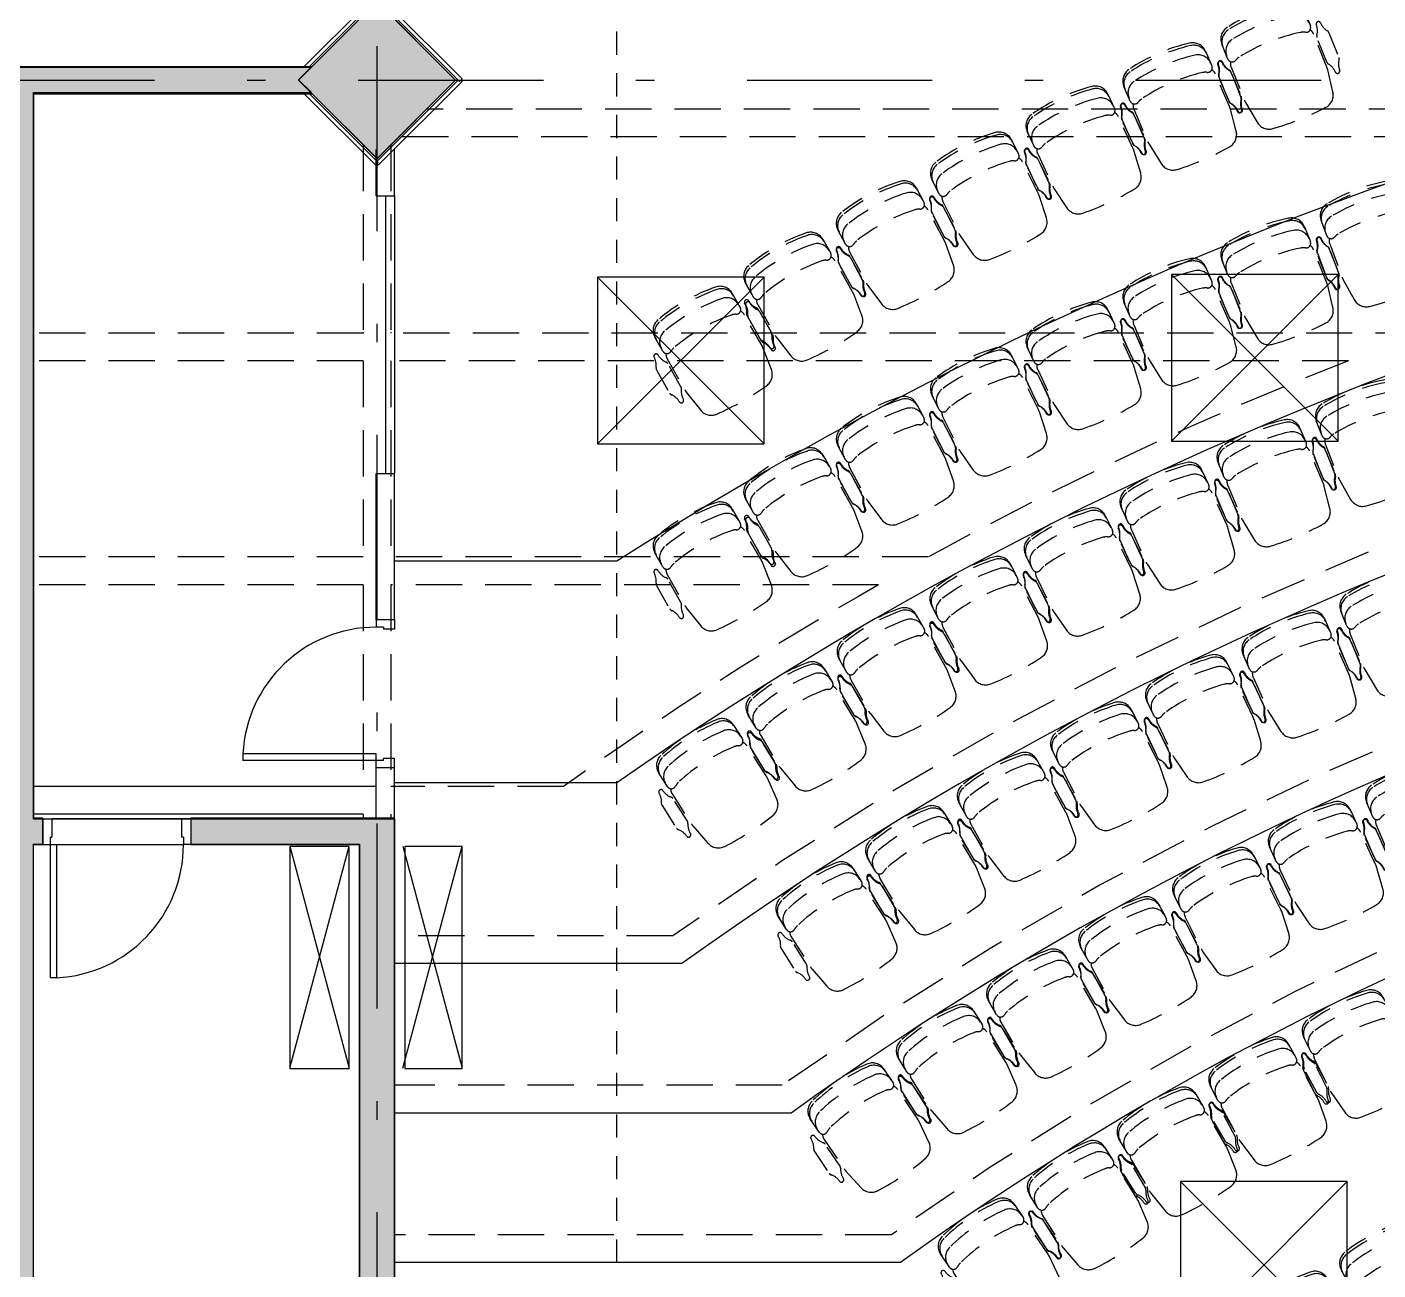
# Model space of a CAD drawing. Header units: millimetres. Extents: x 182 to 575, y -105 to 95.
# Drawn here: x 250.65 to 257.95, y -0.08 to 6.63 of the extents above; entities that cross this region are included whole.
import ezdxf

# ---------------------------------------------------------------- set-up
doc = ezdxf.new("R2010")
doc.units = ezdxf.units.MM
doc.header["$MEASUREMENT"] = 0
for name, pattern in [('DASHDOT', [1, 0.5, -0.25, 0, -0.25]), ('DASHED2', [0.375, 0.25, -0.125]), ('HIDDEN2', [0.1875, 0.125, -0.0625])]:
    doc.linetypes.add(name, pattern=pattern)
for name, color, linetype in [('base', 253, 'Continuous'), ('BR_EST', 2, 'Continuous'), ('construir', 10, 'Continuous'), ('DEMOLIR', 10, 'HIDDEN2'), ('EIXOS', 31, 'DASHDOT'), ('L_DECA', 7, 'Continuous')]:
    doc.layers.add(name, color=color, linetype=linetype)

# ---------------------------------------------------------------- blocks, each defined once
blk = doc.blocks.new('A$C2006581A')
at = {"layer": 'L_DECA', "color": 1}
for p, q in [((0, 0.9), (0.9, 0)), ((0, 0), (0.9, 0.9))]:
    blk.add_line(p, q, dxfattribs=at)
blk.add_lwpolyline([(0, 0), (0.9, 0), (0.9, 0.9), (0, 0.9)], close=True, dxfattribs=at)
blk = doc.blocks.new('XR_BL2_AND_MON-REV15$0$P50X50')
at = {"layer": 'base'}
blk.add_hatch(color=256, dxfattribs=at).paths.add_polyline_path([(0, -0.4243), (0.4243, 0), (0, 0.4243), (-0.4243, 0)])
at = {"layer": 'base', "linetype": 'ByBlock'}
blk.add_lwpolyline([(0, -0.4243), (0.4243, 0), (0, 0.4243), (-0.4243, 0)], close=True, dxfattribs=at)
blk = doc.blocks.new('XR_BL2_AND_MON-REV15$0$PILAR 60X60_45')
at = {"layer": 'base'}
blk.add_blockref('XR_BL2_AND_MON-REV15$0$P50X50', (0, 0), dxfattribs=at)
blk = doc.blocks.new('XR_BL2_AND_MON-REV15$0$P8014PL')
at = {"layer": 'base'}
for p, q in [((-0.075, 0.14), (-0.075, 0.8591)), ((-0.075, 0.8591), (-0.04, 0.8591)), ((-0.04, 0.14), (-0.04, 0.8591)), ((-0.8, 0), (-0.8, 0.14)), ((-0.8, 0.14), (-0.76, 0.14)), ((-0.76, 0.1), (-0.76, 0.14)), ((-0.76, 0.1), (-0.75, 0.1)), ((-0.75, 0), (-0.75, 0.1)), ((-0.04, 0.14), (-0.075, 0.14)), ((-0.05, 0), (-0.05, 0.1)), ((-0.04, 0.1), (-0.05, 0.1)), ((-0.04, 0.1), (-0.04, 0.14)), ((0, 0.14), (-0.04, 0.14)), ((0, 0), (0, 0.14)), ((-0.8, 0), (-0.75, 0)), ((0, 0), (-0.05, 0))]:
    blk.add_line(p, q, dxfattribs=at)
blk.add_arc((-0.04, 0.14), 0.72, 92.78631, 180, dxfattribs=at)
blk = doc.blocks.new('XR_BL2_AND_MON-REV15$0$P2000501')
for points in [[(0.2315, -0.362, 0.149389), (0.24, -0.3341), (0.24, -0.1416, 0.03724), (0.2389, -0.1267), (0.2207, -0.0055, 0.342214), (0.1543, 0.058, 0.051556), (-0.1543, 0.058, 0.342214), (-0.2207, -0.0055), (-0.2389, -0.1267, 0.03724), (-0.24, -0.1416), (-0.24, -0.3341, 0.149389), (-0.2315, -0.362)], [(0.24, -0.397, -0.36261), (0.1784, -0.4708, -0.08991), (-0.1784, -0.4708, -0.36261), (-0.24, -0.397)], [(0.24, -0.453, -0.36261), (0.1784, -0.5268, -0.08991), (-0.1784, -0.5268, -0.36261), (-0.24, -0.453)]]:
    blk.add_lwpolyline(points, format="xyb")
for points in [[(-0.2541, -0.1536, -0.164851), (-0.25, -0.1658), (-0.25, -0.3099, -0.164851), (-0.2541, -0.322, 0.162089), (-0.2725, -0.3753, -1), (-0.2975, -0.3753, 0.162089), (-0.3159, -0.322, -0.164851), (-0.32, -0.3099), (-0.32, -0.1658, -0.164851), (-0.3159, -0.1536, 0.162089), (-0.2975, -0.1003, -1), (-0.2725, -0.1003, 0.162089)], [(0.25, -0.1658), (0.25, -0.3099, 0.164851), (0.2541, -0.322, -0.162089), (0.2725, -0.3753, 1), (0.2975, -0.3753, -0.162089), (0.3159, -0.322, 0.164851), (0.32, -0.3099), (0.32, -0.1658, 0.164851), (0.3159, -0.1536, -0.162089), (0.2975, -0.1003, 1), (0.2725, -0.1003, -0.162089), (0.2541, -0.1536, 0.164851)], [(-0.1784, -0.3681, 0.08991), (0.1784, -0.3681, 0.086278), (0.2025, -0.3592, -0.57735), (0.24, -0.3809), (0.24, -0.468, -0.36261), (0.1784, -0.5418, -0.08991), (-0.1784, -0.5418, -0.36261), (-0.24, -0.468), (-0.24, -0.3809, -0.57735), (-0.2025, -0.3592, 0.086278)]]:
    blk.add_lwpolyline(points, format="xyb", close=True)

msp = doc.modelspace()

# ---------------------------------------------------------------- hatches: boundary and pattern name
at = {"layer": 'base'}
msp.add_hatch(color=256, dxfattribs=at).paths.add_polyline_path([(247.4858, 2.1191), (247.4858, 3.866), (247.3158, 3.866), (247.3158, 3.776), (247.3458, 3.776), (247.3458, 0.3223), (247.3158, 0.3223), (247.3158, 0.2323), (247.4858, 0.2323), (247.4858, 1.9791), (250.5455, 1.9791), (250.5455, -2.1809), (249.0579, -2.1809), (249.0579, -2.3209), (250.7355, -2.3209), (250.7355, -2.1809), (250.6855, -2.1809), (250.6855, -0.4191), (252.4458, -0.4191), (252.4458, -1.9216), (252.5408, -1.8266), (252.6358, -1.9216), (252.6358, 2.3591), (251.5355, 2.3591), (251.5355, 2.2191), (252.4458, 2.2191), (252.4458, -0.2791), (250.6855, -0.2791), (250.6855, 2.2191), (250.7355, 2.2191), (250.7355, 2.3591), (250.6855, 2.3591), (250.6855, 6.2791), (252.1866, 6.2791), (252.1166, 6.3491), (252.1866, 6.4191), (249.0579, 6.4191), (249.0579, 6.2791), (250.5455, 6.2791), (250.5455, 2.1191)])

# ---------------------------------------------------------------- linework, layer by layer
at = {"layer": 'base', "linetype": 'HIDDEN2'}
msp.add_line((253.8358, -0.041, 195.166), (253.8358, 7.2316, 195.166), dxfattribs=at)
at = {"layer": 'base'}
for p, q in [((252.4708, 6.715), (252.1774, 6.4216)), ((252.9863, 6.3395), (252.6108, 6.715)), ((249.0579, 6.4191, 195.166), (252.1866, 6.4191, 195.166)), ((249.0579, 6.4166, 195.166), (252.1866, 6.4166, 195.166)), ((252.9863, 6.3395), (253.0004, 6.3537)), ((250.6855, 2.3566, 195.166), (250.6855, 6.2766, 195.166)), ((250.6855, 6.2766, 195.166), (252.1866, 6.2766, 195.166)), ((252.5408, 5.9082), (252.9792, 6.3466)), ((252.5479, 5.887), (253.0004, 6.3395)), ((252.9934, 6.3466), (253.0004, 6.3395)), ((252.1491, 6.2716), (252.5337, 5.887)), ((252.1774, 6.2716), (252.5479, 5.9011)), ((252.5408, 5.8941), (252.5337, 5.887)), ((252.5408, 5.8941), (252.5479, 5.9011)), ((252.5408, 5.8941), (252.5479, 5.887)), ((252.5358, 2.5312, 195.166), (250.6905, 2.5312, 195.166)), ((250.7355, 2.3566, 195.166), (250.6855, 2.3566, 195.166)), ((252.4658, 2.3812, 195.166), (250.6905, 2.3812, 195.166)), ((250.7355, 2.2166, 195.166), (250.7355, 2.3566, 195.166)), ((251.4855, 2.3566, 195.166), (250.7855, 2.3566, 195.166)), ((252.6358, 2.3566, 195.166), (251.5355, 2.3566, 195.166)), ((251.5355, 2.3566, 195.166), (251.5355, 2.2166, 195.166)), ((252.4658, 2.3812, 195.166), (252.4658, 2.3566, 195.166)), ((252.6158, 2.3812, 195.166), (252.6158, 2.3566, 195.166)), ((252.6358, -1.9241, 195.166), (252.6358, 2.3566, 195.166)), ((250.6855, 2.2166, 195.166), (250.7355, 2.2166, 195.166)), ((250.6855, -0.2816, 195.166), (250.6855, 2.2166, 195.166)), ((250.8105, 2.2166, 195.166), (251.4955, 2.2166, 195.166)), ((251.5355, 2.2166, 195.166), (252.4458, 2.2166, 195.166)), ((252.0708, 1.0091), (252.3908, 2.2091)), ((252.0708, 2.2091), (252.3908, 1.0091)), ((252.4458, -0.2816, 195.166), (252.4458, 2.2166, 195.166)), ((252.6808, 1.0091), (253.0008, 2.2091)), ((252.6808, 2.2091), (253.0008, 1.0091)), ((254.187, 1.5738, 195.166), (252.6358, 1.5738, 195.166)), ((254.187, 1.5738, 195.166), (252.6358, 1.5738, 195.166)), ((254.7771, 0.7664, 195.166), (252.6358, 0.7664, 195.166)), ((254.7771, 0.7664, 195.166), (252.6358, 0.7664, 195.166)), ((255.3672, -0.041, 195.166), (252.6358, -0.041, 195.166)), ((255.3672, -0.041, 195.166), (252.6358, -0.041, 195.166))]:
    msp.add_line(p, q, dxfattribs=at)
for points in [[(252.4708, 6.7433), (252.1491, 6.4216)], [(253.0004, 6.3537), (252.6108, 6.7433)], [(252.3908, 1.0066), (252.3908, 2.2066), (252.0708, 2.2066), (252.0708, 1.0066), (252.3908, 1.0066)], [(252.6908, 1.0066), (253.0008, 1.0066), (253.0008, 2.2066), (252.6908, 2.2066), (252.6908, 1.0066)]]:
    msp.add_lwpolyline(points, dxfattribs=at)
at = {"layer": 'base', "elevation": 195.166}
for points in [[(252.1916, 6.4216), (252.1166, 6.3466), (252.1916, 6.2716)], [(249.0579, -2.3209), (250.7355, -2.3209), (250.7355, -2.1809), (250.6855, -2.1809), (250.6855, -0.4191), (252.4458, -0.4191), (252.4458, -1.9216), (252.5408, -1.8266), (252.6358, -1.9216), (252.6358, 2.3591), (251.5355, 2.3591), (251.5355, 2.2191), (252.4458, 2.2191), (252.4458, -0.2791), (250.6855, -0.2791), (250.6855, 2.2191), (250.7355, 2.2191), (250.7355, 2.3591), (250.6855, 2.3591), (250.6855, 6.2791), (252.1866, 6.2791), (252.1166, 6.3491), (252.1866, 6.4191), (249.0579, 6.4191)]]:
    msp.add_lwpolyline(points, dxfattribs=at)
at = {"layer": 'base'}
for radius, start, end in [(19.2681, 90.04573, 124.88629), (19.2681, 90.04573, 124.88629), (18.2681, 90.04824, 125.73473), (18.2681, 90.04824, 125.73473), (17.2681, 90.05103, 125.71013), (17.2681, 90.05103, 125.71013), (16.2681, 89.52586, 125.68249), (16.2681, 89.52586, 125.68249)]:
    msp.add_arc((264.8562, -13.2549, 195.166), radius, start, end, dxfattribs=at)
at = {"layer": 'BR_EST', "linetype": 'DASHED2'}
for p, q in [((258.5227, 6.1905, 195.166), (252.8089, 6.1905, 195.166)), ((252.4658, 5.9974, 195.166), (252.4658, 4.9845, 195.166)), ((252.6158, 5.9974, 195.166), (252.6158, 4.9845, 195.166)), ((262.6767, 6.0405, 195.166), (252.6589, 6.0405, 195.166)), ((252.4658, 4.9805, 195.166), (250.6905, 4.9805, 195.166)), ((252.4658, 4.9845, 195.166), (252.4658, 4.9805, 195.166)), ((252.6158, 4.9845, 195.166), (252.6158, 4.9805, 195.166)), ((258.1829, 4.9805, 195.166), (252.6158, 4.9805, 195.166)), ((252.4658, 4.8305, 195.166), (250.6905, 4.8305, 195.166)), ((252.4658, 4.8305, 195.166), (252.4658, 3.7705, 195.166)), ((252.6158, 4.8305, 195.166), (252.6158, 3.7705, 195.166)), ((257.7865, 4.8305, 195.166), (252.6158, 4.8305, 195.166)), ((252.4658, 3.7705, 195.166), (250.6905, 3.7705, 195.166)), ((255.5182, 3.7705, 195.166), (252.6158, 3.7705, 195.166)), ((252.4658, 3.6205, 195.166), (250.6905, 3.6205, 195.166)), ((252.4658, 3.6205, 195.166), (252.4658, 2.5312, 195.166)), ((252.6158, 3.6205, 195.166), (252.6158, 2.5312, 195.166)), ((255.2498, 3.6205, 195.166), (252.6158, 3.6205, 195.166)), ((253.5487, 2.5313, 195.166), (252.6158, 2.5313, 195.166)), ((253.5487, 2.5312, 195.166), (252.6158, 2.5312, 195.166)), ((254.1388, 1.7238, 195.166), (252.6358, 1.7238, 195.166)), ((254.7289, 0.9164, 195.166), (252.6358, 0.9164, 195.166)), ((255.319, 0.109, 195.166), (252.6408, 0.109, 195.166))]:
    msp.add_line(p, q, dxfattribs=at)
for radius, start, end in [(18.4181, 90.04784, 125.58403), (19.4181, 111.35092, 118.7437), (17.4181, 90.05059, 125.55088), (19.4181, 119.651, 125.61368), (16.4181, 90.05367, 125.51366)]:
    msp.add_arc((264.8562, -13.2549, 195.166), radius, start, end, dxfattribs=at)
at = {"layer": 'construir'}
for p, q in [((252.5358, 5.7214, 195.166), (252.5358, 5.9714, 195.166)), ((252.6358, 5.7214, 195.166), (252.6358, 5.9714, 195.166)), ((252.5358, 5.7214, 195.166), (252.6358, 5.7214, 195.166)), ((252.5858, 5.7214, 195.166), (252.5858, 4.2214, 195.166)), ((252.6358, 5.7214, 195.166), (252.6358, 4.2214, 195.166)), ((252.5358, 4.2214, 195.166), (252.6358, 4.2214, 195.166)), ((252.5358, 3.4312, 195.166), (252.5358, 4.2214, 195.166)), ((252.6358, 3.4312, 195.166), (252.6358, 4.2214, 195.166)), ((253.8358, 3.7476, 195.166), (252.6358, 3.7476, 195.166)), ((252.6358, 3.4312, 195.166), (252.5358, 3.4312, 195.166)), ((252.5358, 3.4312, 195.166), (252.5358, 3.3912, 195.166)), ((252.6358, 3.4312, 195.166), (252.6358, 3.3812, 195.166)), ((252.5758, 3.3912, 195.166), (252.5358, 3.3912, 195.166)), ((252.5758, 3.3912, 195.166), (252.5758, 3.3812, 195.166)), ((252.6358, 3.3812, 195.166), (252.5758, 3.3812, 195.166)), ((252.5358, 2.7062, 195.166), (251.8167, 2.7062, 195.166)), ((251.8167, 2.7062, 195.166), (251.8167, 2.6712, 195.166)), ((252.5358, 2.6712, 195.166), (252.5358, 2.7062, 195.166)), ((252.5358, 2.6712, 195.166), (251.8167, 2.6712, 195.166)), ((252.5758, 2.6712, 195.166), (252.5358, 2.6712, 195.166)), ((252.5358, 2.6312, 195.166), (252.5358, 2.6712, 195.166)), ((252.5358, 2.3591, 195.166), (252.5358, 2.6312, 195.166)), ((252.6358, 2.6312, 195.166), (252.5358, 2.6312, 195.166)), ((252.6358, 2.6812, 195.166), (252.5758, 2.6812, 195.166)), ((252.5758, 2.6712, 195.166), (252.5758, 2.6812, 195.166)), ((252.6358, 2.6312, 195.166), (252.6358, 2.6812, 195.166)), ((252.6358, 2.3591, 195.166), (252.6358, 2.6312, 195.166)), ((253.8358, 2.5505, 195.166), (252.6358, 2.5505, 195.166))]:
    msp.add_line(p, q, dxfattribs=at)
at = {"layer": 'construir', "elevation": 195.166}
msp.add_lwpolyline([(252.6108, 6.7009), (252.9651, 6.3466), (252.5408, 5.9224), (252.1916, 6.2716), (250.6855, 6.2716), (250.6855, 2.3566), (252.6358, 2.3566), (252.6358, -1.9241), (252.9151, -2.2034), (258.374, -2.2034), (258.4184, -2.2015), (258.7808, -1.8391), (258.8008, -1.8391), (259.1667, -2.205), (259.2076, -2.2035), (261.9158, -2.2035), (261.9158, -2.1584), (264.7116, -2.1584), (265.0408, -1.8291), (265.3701, -2.1584)], dxfattribs=at)
at = {"layer": 'construir'}
for centre, radius, start, end in [((265.0408, -13.8372, 195.166), 20.8513, 57.49475, 122.50525), ((252.5358, 2.6712, 195.166), 0.72, 90, 177.21369)]:
    msp.add_arc(centre, radius, start, end, dxfattribs=at)
at = {"layer": 'EIXOS', "linetype": 'DASHDOT', "ltscale": 2}
for p, q in [((252.5408, -4.9696), (252.5408, 11.8133)), ((241.9392, 6.3466), (288.455, 6.3466))]:
    msp.add_line(p, q, dxfattribs=at)

# ---------------------------------------------------------------- block references
at = {"layer": 'base', "xscale": -1, "rotation": 90}
msp.add_blockref('XR_BL2_AND_MON-REV15$0$PILAR 60X60_45', (252.5408, 6.3466), dxfattribs=at)
at = {"layer": 'base', "rotation": 180}
msp.add_blockref('XR_BL2_AND_MON-REV15$0$P8014PL', (250.7355, 2.3566, 195.166), dxfattribs=at)
at = {"layer": 'DEMOLIR'}
for p, rotation in [((257.5003, 6.1963, 195.166), 201.8565292584853), ((256.9806, 5.9786, 195.166), 203.4055139293316), ((256.4673, 5.746, 195.166), 204.9544986001748), ((255.9609, 5.4989, 195.166), 206.5034832710197), ((255.4618, 5.2375, 195.166), 208.0524679418646), ((258.0267, 5.2325, 195.166), 200.3075445876406), ((257.5003, 5.0313, 195.166), 201.8565292584853), ((254.9703, 4.9619, 195.166), 209.6014526127114), ((256.9806, 4.8136, 195.166), 203.4055139293316), ((254.4815, 4.6694, 195.166), 209.6014526127114), ((256.4673, 4.581, 195.166), 204.9544986001748), ((255.9609, 4.3339, 195.166), 206.5034832710197), ((258.0065, 4.1564, 251.1069), 201.1895868345219), ((255.4618, 4.0725, 195.166), 208.0524679418646), ((257.4857, 3.9424, 251.1069), 202.8310214911767), ((254.9703, 3.7969, 195.166), 209.6014526127114), ((256.9715, 3.7129, 251.1069), 204.4724561478291), ((254.4815, 3.5044, 195.166), 209.6014526127114), ((256.4645, 3.4679, 251.1069), 206.1138908044769), ((255.9651, 3.2079, 251.1069), 207.7553254611304), ((258.1444, 3.1343, 251.1069), 202.085903245398), ((255.4736, 2.9328, 251.1069), 209.3967601177853), ((257.6267, 2.9126, 251.1069), 203.8171905833259), ((254.9908, 2.6432, 251.1069), 211.0381947744324), ((257.1163, 2.6745, 251.1069), 205.5484779212539), ((256.6141, 2.4206, 251.1069), 207.2797652591812), ((254.517, 2.3392, 251.1069), 212.6796294310836), ((256.1203, 2.1508, 251.1069), 209.0110525971059), ((258.2887, 2.11, 251.1069), 203.0525528807885), ((255.6353, 1.8656, 251.1069), 210.7423399350378), ((257.7753, 1.8805, 251.1069), 204.8840997034522), ((257.27, 1.6341, 251.1069), 206.7156465261131), ((255.1598, 1.5651, 251.1069), 212.4736272729653), ((256.7735, 1.3705, 251.1069), 208.5471933487714), ((256.2863, 1.0904, 251.1069), 210.3787401714261), ((257.9673, 0.8644, 251.1069), 206.3247679197507), ((255.8089, 0.7942, 251.1069), 212.2102869940889), ((257.4742, 0.613, 251.1069), 208.2689001531099), ((255.3414, 0.4819, 251.1069), 214.0418338167531), ((256.9903, 0.3443, 251.1069), 210.2130323864611), ((256.5161, 0.0588, 251.1069), 212.1571646198099), ((256.0452, -0.2477, 251.1069), 214.1012968531632), ((258.1786, -0.3816), 207.8110169828441), ((257.6964, -0.6512), 209.8824824561409)]:
    msp.add_blockref('XR_BL2_AND_MON-REV15$0$P2000501', p, dxfattribs=dict(at, rotation=rotation))
at = {"layer": 'L_DECA'}
for p in [(253.7308, 4.3816, 307.0478), (256.8308, 4.3965, 307.0478), (256.8808, -0.5035, 307.0478)]:
    msp.add_blockref('A$C2006581A', p, dxfattribs=at)

doc.saveas('drawing.dxf')
